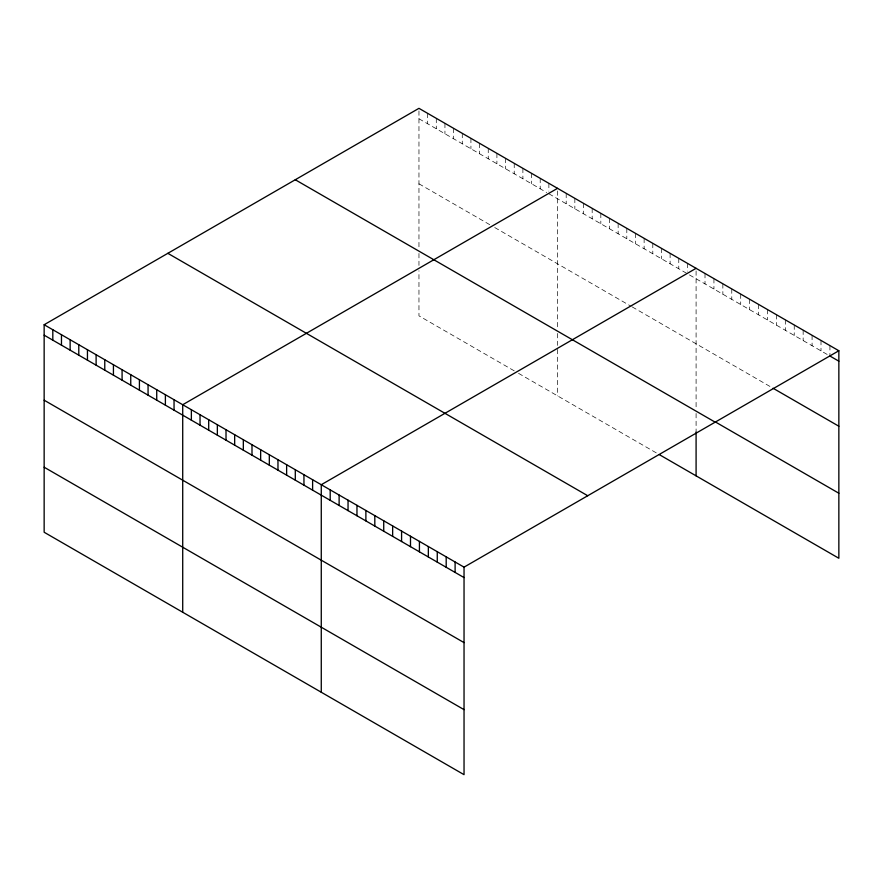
<?xml version="1.0" encoding="UTF-8"?>
<svg xmlns="http://www.w3.org/2000/svg" width="883" height="883" viewBox="0 0 883 883"><rect width="100%" height="100%" fill="white"/><g stroke="black" fill="none" stroke-linecap="round" stroke-linejoin="round"><path stroke-width="0.66" stroke-dasharray="4.42 3.31" d="M418.961 118.763L546.698 192.516M548.873 193.763L827.702 354.745M418.961 183.807L490.407 225.055M494.745 227.549L631.135 306.302M632.217 306.92L771.93 387.582M514.226 370.849L418.961 315.849L418.961 270.728M518.553 373.354L657.118 453.354M829.932 345.595L829.932 354.723M821.002 340.441L821.002 350.882M812.084 335.297L812.084 345.728M803.155 330.143L803.155 340.573M794.236 324.988L794.236 335.43M785.318 319.845L785.318 330.275M776.389 314.69L776.389 325.121M767.47 309.536L767.47 319.966M758.552 304.381L758.552 314.823M749.623 299.238L749.623 309.668M740.705 294.083L740.705 304.514M731.775 288.929L731.775 299.37M722.857 283.785L722.857 294.216M713.939 278.631L713.939 289.061M705.009 273.476L705.009 283.907M696.091 270.938L696.091 408.078M696.091 413.465L696.091 432.052M687.427 263.322L687.427 271.147M678.773 258.322L678.773 268.763M670.109 253.322L670.109 263.763M661.444 248.322L661.444 258.763M652.791 243.333L652.791 253.763M644.126 238.333L644.126 248.763M635.473 233.333L635.473 243.763M626.809 228.333L626.809 238.763M618.144 223.333L618.144 233.763M609.491 218.333L609.491 228.763M600.826 213.333L600.826 223.763M592.173 208.333L592.173 218.763M583.508 203.333L583.508 213.763M574.844 198.333L574.844 208.763M566.191 193.333L566.191 203.763M557.526 190.938L557.526 329.447M557.526 333.465L557.526 345.408M557.526 349.392L557.526 395.849M548.873 183.333L548.873 191.158M540.208 178.333L540.208 188.763M531.544 173.333L531.544 183.763M522.891 168.333L522.891 178.763M514.226 163.333L514.226 173.763M505.573 158.333L505.573 168.763M496.908 153.333L496.908 163.763M488.244 148.333L488.244 158.763M479.59 143.333L479.59 153.763M470.926 138.333L470.926 148.763M462.273 133.333L462.273 143.763M453.608 128.333L453.608 138.763M444.944 123.333L444.944 133.763M436.29 118.333L436.29 128.763M427.626 113.333L427.626 123.763M418.961 110.938L418.961 249.447M418.961 253.465L418.961 265.419"/><path stroke-width="1.32" d="M838.85 350.75L464.039 567.151L464.039 774.667L44.15 532.25L44.15 324.734L418.961 108.333L838.85 350.75L838.85 558.266L659.281 454.602M557.526 188.333L182.715 404.723L182.715 612.25M696.091 268.322L321.269 484.723L321.269 692.25M829.932 356.026L838.85 361.18M773.044 388.233L838.85 426.224M715.053 421.754L838.85 493.233M295.275 179.746L715.164 422.162M167.836 253.322L587.725 495.738M44.15 324.734L464.039 567.151M44.15 335.165L464.039 577.581M44.15 400.198L464.039 642.614M44.15 467.217L464.039 709.634M696.091 432.052L696.091 475.849M455.109 561.996L455.109 572.427M446.191 556.842L446.191 567.272M437.262 551.687L437.262 562.129M428.343 546.544L428.343 556.974M419.425 541.389L419.425 551.82M410.496 536.235L410.496 546.676M401.577 531.091L401.577 541.522M392.648 525.937L392.648 536.367M383.73 520.782L383.73 531.213M374.811 515.628L374.811 526.069M365.882 510.484L365.882 520.915M356.964 505.33L356.964 515.76M348.045 500.175L348.045 510.617M339.116 495.032L339.116 505.462M330.198 489.877L330.198 500.308M312.615 479.723L312.615 490.153M303.951 474.723L303.951 485.153M295.297 469.723L295.297 480.153M286.633 464.723L286.633 475.153M277.968 459.723L277.968 470.153M269.315 454.723L269.315 465.153M260.651 449.723L260.651 460.153M251.997 444.723L251.997 455.164M243.333 439.723L243.333 450.164M234.668 434.723L234.668 445.164M226.015 429.723L226.015 440.164M217.35 424.723L217.35 435.164M208.697 419.723L208.697 430.164M200.033 414.723L200.033 425.164M191.368 409.723L191.368 420.165M174.05 399.723L174.05 410.165M165.386 394.723L165.386 405.165M156.732 389.723L156.732 400.165M148.068 384.723L148.068 395.165M139.415 379.723L139.415 390.165M130.75 374.723L130.75 385.165M122.086 369.723L122.086 380.165M113.432 364.723L113.432 375.165M104.768 359.723L104.768 370.165M96.115 354.723L96.115 365.165M87.45 349.734L87.45 360.165M78.786 344.734L78.786 355.165M70.132 339.734L70.132 350.165M61.468 334.734L61.468 345.165M52.814 329.734L52.814 340.165"/></g></svg>
